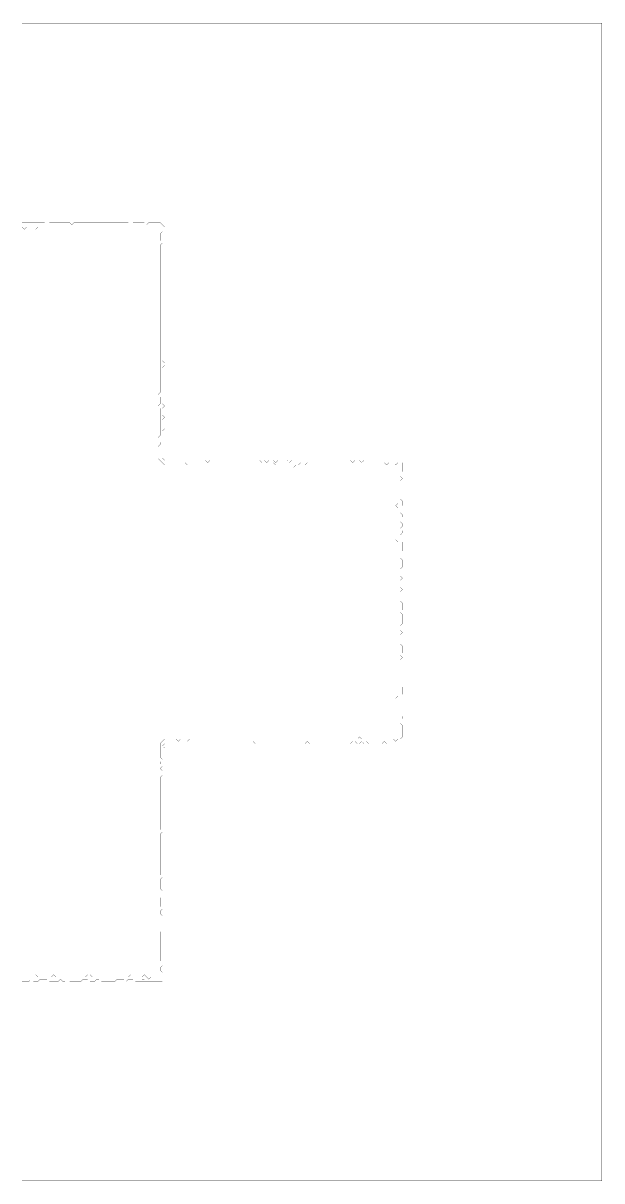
# Model space of a CAD drawing. Header units: metres. Extents: x 0 to 5048, y -5048 to 0.
# Drawn here: x 2524 to 5048, y -5048 to 0 of the extents above; entities that cross this region are included whole.
import ezdxf

# ---------------------------------------------------------------- set-up
doc = ezdxf.new("R2010")
doc.units = ezdxf.units.M
doc.layers.add('conductor', color=1, linetype='Continuous')
doc.layers.add('substrate', color=5, linetype='Continuous')

msp = doc.modelspace()

# ---------------------------------------------------------------- linework, layer by layer
at = {"layer": 'conductor', "const_width": 0.5}
msp.add_lwpolyline([(2519.1, -4159), (2529, -4159), (2538.9, -4159), (2548.8, -4159), (2558.6, -4159), (2568.5, -4159), (2578.4, -4149.1), (2588.3, -4159), (2598.2, -4159), (2608, -4159), (2617.9, -4159), (2627.8, -4159), (2637.7, -4159), (2647.5, -4159), (2657.4, -4149.1), (2667.3, -4159), (2677.2, -4159), (2687.1, -4159), (2696.9, -4159), (2706.8, -4159), (2716.7, -4159), (2726.6, -4159), (2736.5, -4149.1), (2746.3, -4159), (2756.2, -4159), (2766.1, -4159), (2776, -4159), (2785.9, -4159), (2795.7, -4159), (2805.6, -4149.1), (2815.5, -4149.1), (2825.4, -4159), (2835.2, -4159), (2845.1, -4159), (2855, -4159), (2864.9, -4159), (2874.8, -4149.1), (2884.6, -4159), (2894.5, -4159), (2904.4, -4159), (2914.3, -4159), (2924.2, -4159), (2934, -4159), (2943.9, -4159), (2953.8, -4159), (2963.7, -4159), (2973.6, -4149.1), (2983.4, -4159), (2993.3, -4149.1), (3003.2, -4159), (3013.1, -4159), (3022.9, -4159), (3032.8, -4159), (3042.7, -4168.9), (3052.6, -4168.9), (3062.5, -4159), (3072.3, -4168.9), (3082.2, -4159), (3092.1, -4159), (3102, -4159), (3111.9, -4159), (3121.7, -4149.1), (3131.6, -4139.3), (3121.7, -4129.4), (3121.7, -4119.5), (3131.6, -4109.6), (3131.6, -4099.7), (3121.7, -4089.9), (3121.7, -4080), (3121.7, -4070.1), (3121.7, -4060.2), (3121.7, -4050.4), (3121.7, -4040.5), (3121.7, -4030.6), (3121.7, -4020.7), (3121.7, -4010.8), (3121.7, -4001), (3121.7, -3991.1), (3121.7, -3981.2), (3121.7, -3971.3), (3121.7, -3961.4), (3131.6, -3951.6), (3131.6, -3941.7), (3131.6, -3931.8), (3131.6, -3921.9), (3131.6, -3912), (3121.7, -3902.2), (3131.6, -3892.3), (3121.7, -3882.4), (3121.7, -3872.5), (3131.6, -3862.7), (3121.7, -3852.8), (3121.7, -3842.9), (3121.7, -3833), (3121.7, -3823.1), (3121.7, -3813.3), (3131.6, -3803.4), (3131.6, -3793.5), (3131.6, -3783.6), (3121.7, -3773.7), (3121.7, -3763.9), (3121.7, -3754), (3121.7, -3744.1), (3121.7, -3734.2), (3131.6, -3724.3), (3121.7, -3714.5), (3121.7, -3704.6), (3121.7, -3694.7), (3121.7, -3684.8), (3121.7, -3675), (3121.7, -3665.1), (3121.7, -3655.2), (3121.7, -3645.3), (3121.7, -3635.4), (3121.7, -3625.6), (3121.7, -3615.7), (3121.7, -3605.8), (3121.7, -3595.9), (3121.7, -3586), (3121.7, -3576.2), (3121.7, -3566.3), (3121.7, -3556.4), (3121.7, -3546.5), (3121.7, -3536.6), (3131.6, -3526.8), (3121.7, -3516.9), (3121.7, -3507), (3121.7, -3497.1), (3121.7, -3487.3), (3121.7, -3477.4), (3121.7, -3467.5), (3121.7, -3457.6), (3121.7, -3447.7), (3121.7, -3437.9), (3121.7, -3428), (3121.7, -3418.1), (3121.7, -3408.2), (3121.7, -3398.3), (3121.7, -3388.5), (3121.7, -3378.6), (3121.7, -3368.7), (3121.7, -3358.8), (3121.7, -3348.9), (3121.7, -3339.1), (3121.7, -3329.2), (3121.7, -3319.3), (3121.7, -3309.4), (3121.7, -3299.6), (3121.7, -3289.7), (3131.6, -3279.8), (3131.6, -3269.9), (3131.6, -3260), (3121.7, -3250.2), (3131.6, -3240.3), (3121.7, -3230.4), (3121.7, -3220.5), (3131.6, -3210.6), (3121.7, -3200.8), (3121.7, -3190.9), (3121.7, -3181), (3121.7, -3171.1), (3121.7, -3161.2), (3121.7, -3151.4), (3121.7, -3141.5), (3131.6, -3131.6), (3141.5, -3121.7), (3151.4, -3121.7), (3161.2, -3121.7), (3171.1, -3121.7), (3181, -3121.7), (3190.9, -3121.7), (3200.8, -3131.6), (3210.6, -3121.7), (3220.5, -3131.6), (3230.4, -3131.6), (3240.3, -3131.6), (3250.2, -3121.7), (3260, -3121.7), (3269.9, -3131.6), (3279.8, -3121.7), (3289.7, -3121.7), (3299.6, -3121.7), (3309.4, -3121.7), (3319.3, -3121.7), (3329.2, -3121.7), (3339.1, -3121.7), (3348.9, -3121.7), (3358.8, -3121.7), (3368.7, -3121.7), (3378.6, -3121.7), (3388.5, -3121.7), (3398.3, -3121.7), (3408.2, -3121.7), (3418.1, -3121.7), (3428, -3121.7), (3437.9, -3121.7), (3447.7, -3121.7), (3457.6, -3121.7), (3467.5, -3121.7), (3477.4, -3121.7), (3487.3, -3121.7), (3497.1, -3121.7), (3507, -3121.7), (3516.9, -3121.7), (3526.8, -3121.7), (3536.6, -3121.7), (3546.5, -3121.7), (3556.4, -3121.7), (3566.3, -3121.7), (3576.2, -3121.7), (3586, -3121.7), (3595.9, -3121.7), (3605.8, -3121.7), (3615.7, -3121.7), (3625.6, -3121.7), (3635.4, -3121.7), (3645.3, -3121.7), (3655.2, -3121.7), (3665.1, -3121.7), (3675, -3121.7), (3684.8, -3121.7), (3694.7, -3121.7), (3704.6, -3121.7), (3714.5, -3121.7), (3724.3, -3121.7), (3734.2, -3121.7), (3744.1, -3121.7), (3754, -3121.7), (3763.9, -3121.7), (3773.7, -3121.7), (3783.6, -3121.7), (3793.5, -3121.7), (3803.4, -3121.7), (3813.3, -3121.7), (3823.1, -3121.7), (3833, -3121.7), (3842.9, -3121.7), (3852.8, -3121.7), (3862.7, -3121.7), (3872.5, -3121.7), (3882.4, -3121.7), (3892.3, -3121.7), (3902.2, -3121.7), (3912, -3121.7), (3921.9, -3121.7), (3931.8, -3121.7), (3941.7, -3121.7), (3951.6, -3121.7), (3961.4, -3121.7), (3971.3, -3121.7), (3981.2, -3121.7), (3991.1, -3111.9), (4001, -3121.7), (4010.8, -3121.7), (4020.7, -3121.7), (4030.6, -3121.7), (4040.5, -3121.7), (4050.4, -3121.7), (4060.2, -3121.7), (4070.1, -3121.7), (4080, -3121.7), (4089.9, -3121.7), (4099.7, -3121.7), (4109.6, -3121.7), (4119.5, -3121.7), (4129.4, -3121.7), (4139.3, -3121.7), (4149.1, -3131.6), (4159, -3121.7), (4159, -3111.9), (4159, -3102), (4159, -3092.1), (4159, -3082.2), (4159, -3072.3), (4159, -3062.5), (4159, -3052.6), (4159, -3042.7), (4159, -3032.8), (4159, -3022.9), (4159, -3013.1), (4159, -3003.2), (4159, -2993.3), (4159, -2983.4), (4159, -2973.6), (4159, -2963.7), (4159, -2953.8), (4149.1, -2943.9), (4159, -2934), (4159, -2924.2), (4159, -2914.3), (4159, -2904.4), (4159, -2894.5), (4159, -2884.6), (4159, -2874.8), (4159, -2864.9), (4159, -2855), (4159, -2845.1), (4159, -2835.2), (4159, -2825.4), (4159, -2815.5), (4159, -2805.6), (4159, -2795.7), (4159, -2785.9), (4159, -2776), (4159, -2766.1), (4159, -2756.2), (4159, -2746.3), (4159, -2736.5), (4159, -2726.6), (4159, -2716.7), (4159, -2706.8), (4159, -2696.9), (4159, -2687.1), (4159, -2677.2), (4159, -2667.3), (4159, -2657.4), (4159, -2647.5), (4159, -2637.7), (4159, -2627.8), (4159, -2617.9), (4159, -2608), (4159, -2598.2), (4159, -2588.3), (4159, -2578.4), (4159, -2568.5), (4159, -2558.6), (4159, -2548.8), (4159, -2538.9), (4159, -2529), (4159, -2519.1), (4159, -2509.2), (4159, -2499.4), (4159, -2489.5), (4159, -2479.6), (4159, -2469.7), (4159, -2459.8), (4159, -2450), (4159, -2440.1), (4159, -2430.2), (4159, -2420.3), (4159, -2410.5), (4159, -2400.6), (4159, -2390.7), (4159, -2380.8), (4159, -2370.9), (4159, -2361.1), (4159, -2351.2), (4159, -2341.3), (4149.1, -2331.4), (4159, -2321.5), (4159, -2311.7), (4159, -2301.8), (4159, -2291.9), (4159, -2282), (4159, -2272.1), (4159, -2262.3), (4149.1, -2252.4), (4149.1, -2242.5), (4149.1, -2232.6), (4159, -2222.8), (4159, -2212.9), (4159, -2203), (4159, -2193.1), (4159, -2183.2), (4159, -2173.4), (4159, -2163.5), (4159, -2153.6), (4159, -2143.7), (4159, -2133.8), (4159, -2124), (4159, -2114.1), (4149.1, -2104.2), (4159, -2094.3), (4159, -2084.4), (4159, -2074.6), (4159, -2064.7), (4159, -2054.8), (4159, -2044.9), (4159, -2035.1), (4159, -2025.2), (4159, -2015.3), (4159, -2005.4), (4159, -1995.5), (4159, -1985.7), (4159, -1975.8), (4159, -1965.9), (4159, -1956), (4159, -1946.1), (4159, -1936.3), (4159, -1926.4), (4159, -1916.5), (4149.1, -1926.4), (4139.3, -1916.5), (4129.4, -1916.5), (4119.5, -1916.5), (4109.6, -1926.4), (4099.7, -1916.5), (4089.9, -1916.5), (4080, -1926.4), (4070.1, -1926.4), (4060.2, -1926.4), (4050.4, -1926.4), (4040.5, -1926.4), (4030.6, -1926.4), (4020.7, -1926.4), (4010.8, -1926.4), (4001, -1926.4), (3991.1, -1926.4), (3981.2, -1926.4), (3971.3, -1926.4), (3961.4, -1926.4), (3951.6, -1926.4), (3941.7, -1926.4), (3931.8, -1926.4), (3921.9, -1926.4), (3912, -1926.4), (3902.2, -1926.4), (3892.3, -1926.4), (3882.4, -1926.4), (3872.5, -1926.4), (3862.7, -1926.4), (3852.8, -1926.4), (3842.9, -1926.4), (3833, -1926.4), (3823.1, -1926.4), (3813.3, -1926.4), (3803.4, -1926.4), (3793.5, -1926.4), (3783.6, -1916.5), (3773.7, -1916.5), (3763.9, -1916.5), (3754, -1926.4), (3744.1, -1926.4), (3734.2, -1916.5), (3724.3, -1926.4), (3714.5, -1926.4), (3704.6, -1936.3), (3694.7, -1926.4), (3684.8, -1926.4), (3675, -1926.4), (3665.1, -1926.4), (3655.2, -1926.4), (3645.3, -1926.4), (3635.4, -1926.4), (3625.6, -1926.4), (3615.7, -1916.5), (3605.8, -1926.4), (3595.9, -1926.4), (3586, -1926.4), (3576.2, -1926.4), (3566.3, -1926.4), (3556.4, -1926.4), (3546.5, -1916.5), (3536.6, -1926.4), (3526.8, -1926.4), (3516.9, -1926.4), (3507, -1926.4), (3497.1, -1926.4), (3487.3, -1926.4), (3477.4, -1926.4), (3467.5, -1916.5), (3457.6, -1916.5), (3447.7, -1926.4), (3437.9, -1926.4), (3428, -1926.4), (3418.1, -1926.4), (3408.2, -1926.4), (3398.3, -1926.4), (3388.5, -1936.3), (3378.6, -1926.4), (3368.7, -1926.4), (3358.8, -1926.4), (3348.9, -1926.4), (3339.1, -1926.4), (3329.2, -1926.4), (3319.3, -1926.4), (3309.4, -1926.4), (3299.6, -1926.4), (3289.7, -1926.4), (3279.8, -1926.4), (3269.9, -1926.4), (3260, -1926.4), (3250.2, -1926.4), (3240.3, -1926.4), (3230.4, -1916.5), (3220.5, -1926.4), (3210.6, -1926.4), (3200.8, -1926.4), (3190.9, -1926.4), (3181, -1926.4), (3171.1, -1926.4), (3161.2, -1926.4), (3151.4, -1926.4), (3141.5, -1926.4), (3131.6, -1916.5), (3121.7, -1906.6), (3111.9, -1896.8), (3111.9, -1886.9), (3111.9, -1877), (3111.9, -1867.1), (3111.9, -1857.2), (3111.9, -1847.4), (3121.7, -1837.5), (3121.7, -1827.6), (3111.9, -1817.7), (3111.9, -1807.8), (3121.7, -1798), (3121.7, -1788.1), (3121.7, -1778.2), (3121.7, -1768.3), (3121.7, -1758.4), (3121.7, -1748.6), (3121.7, -1738.7), (3121.7, -1728.8), (3121.7, -1718.9), (3121.7, -1709.1), (3121.7, -1699.2), (3121.7, -1689.3), (3121.7, -1679.4), (3111.9, -1669.5), (3121.7, -1659.7), (3121.7, -1649.8), (3121.7, -1639.9), (3121.7, -1630), (3111.9, -1620.1), (3121.7, -1610.3), (3121.7, -1600.4), (3121.7, -1590.5), (3121.7, -1580.6), (3121.7, -1570.7), (3121.7, -1560.9), (3121.7, -1551), (3121.7, -1541.1), (3121.7, -1531.2), (3121.7, -1521.4), (3121.7, -1511.5), (3121.7, -1501.6), (3121.7, -1491.7), (3121.7, -1481.8), (3121.7, -1472), (3121.7, -1462.1), (3121.7, -1452.2), (3121.7, -1442.3), (3121.7, -1432.4), (3121.7, -1422.6), (3121.7, -1412.7), (3121.7, -1402.8), (3121.7, -1392.9), (3121.7, -1383), (3121.7, -1373.2), (3121.7, -1363.3), (3121.7, -1353.4), (3121.7, -1343.5), (3121.7, -1333.7), (3121.7, -1323.8), (3121.7, -1313.9), (3121.7, -1304), (3121.7, -1294.1), (3121.7, -1284.3), (3121.7, -1274.4), (3121.7, -1264.5), (3121.7, -1254.6), (3121.7, -1244.7), (3121.7, -1234.9), (3121.7, -1225), (3121.7, -1215.1), (3121.7, -1205.2), (3121.7, -1195.3), (3121.7, -1185.5), (3121.7, -1175.6), (3121.7, -1165.7), (3121.7, -1155.8), (3121.7, -1146), (3121.7, -1136.1), (3121.7, -1126.2), (3121.7, -1116.3), (3121.7, -1106.4), (3121.7, -1096.6), (3121.7, -1086.7), (3121.7, -1076.8), (3121.7, -1066.9), (3121.7, -1057), (3121.7, -1047.2), (3121.7, -1037.3), (3121.7, -1027.4), (3121.7, -1017.5), (3121.7, -1007.6), (3121.7, -997.8), (3121.7, -987.9), (3121.7, -978), (3121.7, -968.1), (3131.6, -958.3), (3121.7, -948.4), (3121.7, -938.5), (3121.7, -928.6), (3121.7, -918.7), (3131.6, -908.9), (3131.6, -899), (3131.6, -889.1), (3121.7, -889.1), (3111.9, -889.1), (3102, -879.2), (3092.1, -889.1), (3082.2, -889.1), (3072.3, -889.1), (3062.5, -889.1), (3052.6, -889.1), (3042.7, -889.1), (3032.8, -889.1), (3022.9, -889.1), (3013.1, -889.1), (3003.2, -889.1), (2993.3, -889.1), (2983.4, -889.1), (2973.6, -889.1), (2963.7, -889.1), (2953.8, -889.1), (2943.9, -889.1), (2934, -889.1), (2924.2, -889.1), (2914.3, -889.1), (2904.4, -889.1), (2894.5, -889.1), (2884.6, -889.1), (2874.8, -889.1), (2864.9, -889.1), (2855, -889.1), (2845.1, -889.1), (2835.2, -889.1), (2825.4, -889.1), (2815.5, -889.1), (2805.6, -889.1), (2795.7, -889.1), (2785.9, -889.1), (2776, -889.1), (2766.1, -889.1), (2756.2, -889.1), (2746.3, -889.1), (2736.5, -889.1), (2726.6, -889.1), (2716.7, -889.1), (2706.8, -889.1), (2696.9, -889.1), (2687.1, -889.1), (2677.2, -889.1), (2667.3, -889.1), (2657.4, -889.1), (2647.5, -889.1), (2637.7, -889.1), (2627.8, -889.1), (2617.9, -889.1), (2608, -889.1), (2598.2, -889.1), (2588.3, -889.1), (2578.4, -899), (2568.5, -889.1), (2558.6, -889.1), (2548.8, -889.1), (2538.9, -889.1), (2529, -899), (2519.1, -889.1)], dxfattribs=at)
msp.add_lwpolyline([(3042.7, -4159), (3052.6, -4149.1), (3062.5, -4159), (3052.6, -4168.9)], close=True, dxfattribs=at)
at = {"layer": 'substrate', "const_width": 0.5}
for points in [[(2519.1, -5048.1), (2529, -5048.1), (2538.9, -5048.1), (2548.8, -5048.1), (2558.6, -5048.1), (2568.5, -5048.1), (2578.4, -5048.1), (2588.3, -5048.1), (2598.2, -5048.1), (2608, -5048.1), (2617.9, -5048.1), (2627.8, -5048.1), (2637.7, -5048.1), (2647.5, -5048.1), (2657.4, -5048.1), (2667.3, -5048.1), (2677.2, -5048.1), (2687.1, -5048.1), (2696.9, -5048.1), (2706.8, -5048.1), (2716.7, -5048.1), (2726.6, -5048.1), (2736.5, -5048.1), (2746.3, -5048.1), (2756.2, -5048.1), (2766.1, -5048.1), (2776, -5048.1), (2785.9, -5048.1), (2795.7, -5048.1), (2805.6, -5048.1), (2815.5, -5048.1), (2825.4, -5048.1), (2835.2, -5048.1), (2845.1, -5048.1), (2855, -5048.1), (2864.9, -5048.1), (2874.8, -5048.1), (2884.6, -5048.1), (2894.5, -5048.1), (2904.4, -5048.1), (2914.3, -5048.1), (2924.2, -5048.1), (2934, -5048.1), (2943.9, -5048.1), (2953.8, -5048.1), (2963.7, -5048.1), (2973.6, -5048.1), (2983.4, -5048.1), (2993.3, -5048.1), (3003.2, -5048.1), (3013.1, -5048.1), (3022.9, -5048.1), (3032.8, -5048.1), (3042.7, -5048.1), (3052.6, -5048.1), (3062.5, -5048.1), (3072.3, -5048.1), (3082.2, -5048.1), (3092.1, -5048.1), (3102, -5048.1), (3111.9, -5048.1), (3121.7, -5048.1), (3131.6, -5048.1), (3141.5, -5048.1), (3151.4, -5048.1), (3161.2, -5048.1), (3171.1, -5048.1), (3181, -5048.1), (3190.9, -5048.1), (3200.8, -5048.1), (3210.6, -5048.1), (3220.5, -5048.1), (3230.4, -5048.1), (3240.3, -5048.1), (3250.2, -5048.1), (3260, -5048.1), (3269.9, -5048.1), (3279.8, -5048.1), (3289.7, -5048.1), (3299.6, -5048.1), (3309.4, -5048.1), (3319.3, -5048.1), (3329.2, -5048.1), (3339.1, -5048.1), (3348.9, -5048.1), (3358.8, -5048.1), (3368.7, -5048.1), (3378.6, -5048.1), (3388.5, -5048.1), (3398.3, -5048.1), (3408.2, -5048.1), (3418.1, -5048.1), (3428, -5048.1), (3437.9, -5048.1), (3447.7, -5048.1), (3457.6, -5048.1), (3467.5, -5048.1), (3477.4, -5048.1), (3487.3, -5048.1), (3497.1, -5048.1), (3507, -5048.1), (3516.9, -5048.1), (3526.8, -5048.1), (3536.6, -5048.1), (3546.5, -5048.1), (3556.4, -5048.1), (3566.3, -5048.1), (3576.2, -5048.1), (3586, -5048.1), (3595.9, -5048.1), (3605.8, -5048.1), (3615.7, -5048.1), (3625.6, -5048.1), (3635.4, -5048.1), (3645.3, -5048.1), (3655.2, -5048.1), (3665.1, -5048.1), (3675, -5048.1), (3684.8, -5048.1), (3694.7, -5048.1), (3704.6, -5048.1), (3714.5, -5048.1), (3724.3, -5048.1), (3734.2, -5048.1), (3744.1, -5048.1), (3754, -5048.1), (3763.9, -5048.1), (3773.7, -5048.1), (3783.6, -5048.1), (3793.5, -5048.1), (3803.4, -5048.1), (3813.3, -5048.1), (3823.1, -5048.1), (3833, -5048.1), (3842.9, -5048.1), (3852.8, -5048.1), (3862.7, -5048.1), (3872.5, -5048.1), (3882.4, -5048.1), (3892.3, -5048.1), (3902.2, -5048.1), (3912, -5048.1), (3921.9, -5048.1), (3931.8, -5048.1), (3941.7, -5048.1), (3951.6, -5048.1), (3961.4, -5048.1), (3971.3, -5048.1), (3981.2, -5048.1), (3991.1, -5048.1), (4001, -5048.1), (4010.8, -5048.1), (4020.7, -5048.1), (4030.6, -5048.1), (4040.5, -5048.1), (4050.4, -5048.1), (4060.2, -5048.1), (4070.1, -5048.1), (4080, -5048.1), (4089.9, -5048.1), (4099.7, -5048.1), (4109.6, -5048.1), (4119.5, -5048.1), (4129.4, -5048.1), (4139.3, -5048.1), (4149.1, -5048.1), (4159, -5048.1), (4168.9, -5048.1), (4178.8, -5048.1), (4188.7, -5048.1), (4198.5, -5048.1), (4208.4, -5048.1), (4218.3, -5048.1), (4228.2, -5048.1), (4238.1, -5048.1), (4247.9, -5048.1), (4257.8, -5048.1), (4267.7, -5048.1), (4277.6, -5048.1), (4287.4, -5048.1), (4297.3, -5048.1), (4307.2, -5048.1), (4317.1, -5048.1), (4327, -5048.1), (4336.8, -5048.1), (4346.7, -5048.1), (4356.6, -5048.1), (4366.5, -5048.1), (4376.4, -5048.1), (4386.2, -5048.1), (4396.1, -5048.1), (4406, -5048.1), (4415.9, -5048.1), (4425.8, -5048.1), (4435.6, -5048.1), (4445.5, -5048.1), (4455.4, -5048.1), (4465.3, -5048.1), (4475.1, -5048.1), (4485, -5048.1), (4494.9, -5048.1), (4504.8, -5048.1), (4514.7, -5048.1), (4524.5, -5048.1), (4534.4, -5048.1), (4544.3, -5048.1), (4554.2, -5048.1), (4564.1, -5048.1), (4573.9, -5048.1), (4583.8, -5048.1), (4593.7, -5048.1), (4603.6, -5048.1), (4613.4, -5048.1), (4623.3, -5048.1), (4633.2, -5048.1), (4643.1, -5048.1), (4653, -5048.1), (4662.8, -5048.1), (4672.7, -5048.1), (4682.6, -5048.1), (4692.5, -5048.1), (4702.4, -5048.1), (4712.2, -5048.1), (4722.1, -5048.1), (4732, -5048.1), (4741.9, -5048.1), (4751.8, -5048.1), (4761.6, -5048.1), (4771.5, -5048.1), (4781.4, -5048.1), (4791.3, -5048.1), (4801.1, -5048.1), (4811, -5048.1), (4820.9, -5048.1), (4830.8, -5048.1), (4840.7, -5048.1), (4850.5, -5048.1), (4860.4, -5048.1), (4870.3, -5048.1), (4880.2, -5048.1), (4890.1, -5048.1), (4899.9, -5048.1), (4909.8, -5048.1), (4919.7, -5048.1), (4929.6, -5048.1), (4939.5, -5048.1), (4949.3, -5048.1), (4959.2, -5048.1), (4969.1, -5048.1), (4979, -5048.1), (4988.8, -5048.1), (4998.7, -5048.1), (5008.6, -5048.1), (5018.5, -5048.1), (5028.4, -5048.1), (5038.2, -5048.1), (5048.1, -5048.1), (5048.1, -5038.2), (5048.1, -5028.4), (5048.1, -5018.5), (5048.1, -5008.6), (5048.1, -4998.7), (5048.1, -4988.8), (5048.1, -4979), (5048.1, -4969.1), (5048.1, -4959.2), (5048.1, -4949.3), (5048.1, -4939.5), (5048.1, -4929.6), (5048.1, -4919.7), (5048.1, -4909.8), (5048.1, -4899.9), (5048.1, -4890.1), (5048.1, -4880.2), (5048.1, -4870.3), (5048.1, -4860.4), (5048.1, -4850.5), (5048.1, -4840.7), (5048.1, -4830.8), (5048.1, -4820.9), (5048.1, -4811), (5048.1, -4801.1), (5048.1, -4791.3), (5048.1, -4781.4), (5048.1, -4771.5), (5048.1, -4761.6), (5048.1, -4751.8), (5048.1, -4741.9), (5048.1, -4732), (5048.1, -4722.1), (5048.1, -4712.2), (5048.1, -4702.4), (5048.1, -4692.5), (5048.1, -4682.6), (5048.1, -4672.7), (5048.1, -4662.8), (5048.1, -4653), (5048.1, -4643.1), (5048.1, -4633.2), (5048.1, -4623.3), (5048.1, -4613.4), (5048.1, -4603.6), (5048.1, -4593.7), (5048.1, -4583.8), (5048.1, -4573.9), (5048.1, -4564.1), (5048.1, -4554.2), (5048.1, -4544.3), (5048.1, -4534.4), (5048.1, -4524.5), (5048.1, -4514.7), (5048.1, -4504.8), (5048.1, -4494.9), (5048.1, -4485), (5048.1, -4475.1), (5048.1, -4465.3), (5048.1, -4455.4), (5048.1, -4445.5), (5048.1, -4435.6), (5048.1, -4425.8), (5048.1, -4415.9), (5048.1, -4406), (5048.1, -4396.1), (5048.1, -4386.2), (5048.1, -4376.4), (5048.1, -4366.5), (5048.1, -4356.6), (5048.1, -4346.7), (5048.1, -4336.8), (5048.1, -4327), (5048.1, -4317.1), (5048.1, -4307.2), (5048.1, -4297.3), (5048.1, -4287.4), (5048.1, -4277.6), (5048.1, -4267.7), (5048.1, -4257.8), (5048.1, -4247.9), (5048.1, -4238.1), (5048.1, -4228.2), (5048.1, -4218.3), (5048.1, -4208.4), (5048.1, -4198.5), (5048.1, -4188.7), (5048.1, -4178.8), (5048.1, -4168.9), (5048.1, -4159), (5048.1, -4149.1), (5048.1, -4139.3), (5048.1, -4129.4), (5048.1, -4119.5), (5048.1, -4109.6), (5048.1, -4099.7), (5048.1, -4089.9), (5048.1, -4080), (5048.1, -4070.1), (5048.1, -4060.2), (5048.1, -4050.4), (5048.1, -4040.5), (5048.1, -4030.6), (5048.1, -4020.7), (5048.1, -4010.8), (5048.1, -4001), (5048.1, -3991.1), (5048.1, -3981.2), (5048.1, -3971.3), (5048.1, -3961.4), (5048.1, -3951.6), (5048.1, -3941.7), (5048.1, -3931.8), (5048.1, -3921.9), (5048.1, -3912), (5048.1, -3902.2), (5048.1, -3892.3), (5048.1, -3882.4), (5048.1, -3872.5), (5048.1, -3862.7), (5048.1, -3852.8), (5048.1, -3842.9), (5048.1, -3833), (5048.1, -3823.1), (5048.1, -3813.3), (5048.1, -3803.4), (5048.1, -3793.5), (5048.1, -3783.6), (5048.1, -3773.7), (5048.1, -3763.9), (5048.1, -3754), (5048.1, -3744.1), (5048.1, -3734.2), (5048.1, -3724.3), (5048.1, -3714.5), (5048.1, -3704.6), (5048.1, -3694.7), (5048.1, -3684.8), (5048.1, -3675), (5048.1, -3665.1), (5048.1, -3655.2), (5048.1, -3645.3), (5048.1, -3635.4), (5048.1, -3625.6), (5048.1, -3615.7), (5048.1, -3605.8), (5048.1, -3595.9), (5048.1, -3586), (5048.1, -3576.2), (5048.1, -3566.3), (5048.1, -3556.4), (5048.1, -3546.5), (5048.1, -3536.6), (5048.1, -3526.8), (5048.1, -3516.9), (5048.1, -3507), (5048.1, -3497.1), (5048.1, -3487.3), (5048.1, -3477.4), (5048.1, -3467.5), (5048.1, -3457.6), (5048.1, -3447.7), (5048.1, -3437.9), (5048.1, -3428), (5048.1, -3418.1), (5048.1, -3408.2), (5048.1, -3398.3), (5048.1, -3388.5), (5048.1, -3378.6), (5048.1, -3368.7), (5048.1, -3358.8), (5048.1, -3348.9), (5048.1, -3339.1), (5048.1, -3329.2), (5048.1, -3319.3), (5048.1, -3309.4), (5048.1, -3299.6), (5048.1, -3289.7), (5048.1, -3279.8), (5048.1, -3269.9), (5048.1, -3260), (5048.1, -3250.2), (5048.1, -3240.3), (5048.1, -3230.4), (5048.1, -3220.5), (5048.1, -3210.6), (5048.1, -3200.8), (5048.1, -3190.9), (5048.1, -3181), (5048.1, -3171.1), (5048.1, -3161.2), (5048.1, -3151.4), (5048.1, -3141.5), (5048.1, -3131.6), (5048.1, -3121.7), (5048.1, -3111.9), (5048.1, -3102), (5048.1, -3092.1), (5048.1, -3082.2), (5048.1, -3072.3), (5048.1, -3062.5), (5048.1, -3052.6), (5048.1, -3042.7), (5048.1, -3032.8), (5048.1, -3022.9), (5048.1, -3013.1), (5048.1, -3003.2), (5048.1, -2993.3), (5048.1, -2983.4), (5048.1, -2973.6), (5048.1, -2963.7), (5048.1, -2953.8), (5048.1, -2943.9), (5048.1, -2934), (5048.1, -2924.2), (5048.1, -2914.3), (5048.1, -2904.4), (5048.1, -2894.5), (5048.1, -2884.6), (5048.1, -2874.8), (5048.1, -2864.9), (5048.1, -2855), (5048.1, -2845.1), (5048.1, -2835.2), (5048.1, -2825.4), (5048.1, -2815.5), (5048.1, -2805.6), (5048.1, -2795.7), (5048.1, -2785.9), (5048.1, -2776), (5048.1, -2766.1), (5048.1, -2756.2), (5048.1, -2746.3), (5048.1, -2736.5), (5048.1, -2726.6), (5048.1, -2716.7), (5048.1, -2706.8), (5048.1, -2696.9), (5048.1, -2687.1), (5048.1, -2677.2), (5048.1, -2667.3), (5048.1, -2657.4), (5048.1, -2647.5), (5048.1, -2637.7), (5048.1, -2627.8), (5048.1, -2617.9), (5048.1, -2608), (5048.1, -2598.2), (5048.1, -2588.3), (5048.1, -2578.4), (5048.1, -2568.5), (5048.1, -2558.6), (5048.1, -2548.8), (5048.1, -2538.9), (5048.1, -2529), (5048.1, -2519.1), (5048.1, -2509.2), (5048.1, -2499.4), (5048.1, -2489.5), (5048.1, -2479.6), (5048.1, -2469.7), (5048.1, -2459.8), (5048.1, -2450), (5048.1, -2440.1), (5048.1, -2430.2), (5048.1, -2420.3), (5048.1, -2410.5), (5048.1, -2400.6), (5048.1, -2390.7), (5048.1, -2380.8), (5048.1, -2370.9), (5048.1, -2361.1), (5048.1, -2351.2), (5048.1, -2341.3), (5048.1, -2331.4), (5048.1, -2321.5), (5048.1, -2311.7), (5048.1, -2301.8), (5048.1, -2291.9), (5048.1, -2282), (5048.1, -2272.1), (5048.1, -2262.3), (5048.1, -2252.4), (5048.1, -2242.5), (5048.1, -2232.6), (5048.1, -2222.8), (5048.1, -2212.9), (5048.1, -2203), (5048.1, -2193.1), (5048.1, -2183.2), (5048.1, -2173.4), (5048.1, -2163.5), (5048.1, -2153.6), (5048.1, -2143.7), (5048.1, -2133.8), (5048.1, -2124), (5048.1, -2114.1), (5048.1, -2104.2), (5048.1, -2094.3), (5048.1, -2084.4), (5048.1, -2074.6), (5048.1, -2064.7), (5048.1, -2054.8), (5048.1, -2044.9), (5048.1, -2035.1), (5048.1, -2025.2), (5048.1, -2015.3), (5048.1, -2005.4), (5048.1, -1995.5), (5048.1, -1985.7), (5048.1, -1975.8), (5048.1, -1965.9), (5048.1, -1956), (5048.1, -1946.1), (5048.1, -1936.3), (5048.1, -1926.4), (5048.1, -1916.5), (5048.1, -1906.6), (5048.1, -1896.8), (5048.1, -1886.9), (5048.1, -1877), (5048.1, -1867.1), (5048.1, -1857.2), (5048.1, -1847.4), (5048.1, -1837.5), (5048.1, -1827.6), (5048.1, -1817.7), (5048.1, -1807.8), (5048.1, -1798), (5048.1, -1788.1), (5048.1, -1778.2), (5048.1, -1768.3), (5048.1, -1758.4), (5048.1, -1748.6), (5048.1, -1738.7), (5048.1, -1728.8), (5048.1, -1718.9), (5048.1, -1709.1), (5048.1, -1699.2), (5048.1, -1689.3), (5048.1, -1679.4), (5048.1, -1669.5), (5048.1, -1659.7), (5048.1, -1649.8), (5048.1, -1639.9), (5048.1, -1630), (5048.1, -1620.1), (5048.1, -1610.3), (5048.1, -1600.4), (5048.1, -1590.5), (5048.1, -1580.6), (5048.1, -1570.7), (5048.1, -1560.9), (5048.1, -1551), (5048.1, -1541.1), (5048.1, -1531.2), (5048.1, -1521.4), (5048.1, -1511.5), (5048.1, -1501.6), (5048.1, -1491.7), (5048.1, -1481.8), (5048.1, -1472), (5048.1, -1462.1), (5048.1, -1452.2), (5048.1, -1442.3), (5048.1, -1432.4), (5048.1, -1422.6), (5048.1, -1412.7), (5048.1, -1402.8), (5048.1, -1392.9), (5048.1, -1383), (5048.1, -1373.2), (5048.1, -1363.3), (5048.1, -1353.4), (5048.1, -1343.5), (5048.1, -1333.7), (5048.1, -1323.8), (5048.1, -1313.9), (5048.1, -1304), (5048.1, -1294.1), (5048.1, -1284.3), (5048.1, -1274.4), (5048.1, -1264.5), (5048.1, -1254.6), (5048.1, -1244.7), (5048.1, -1234.9), (5048.1, -1225), (5048.1, -1215.1), (5048.1, -1205.2), (5048.1, -1195.3), (5048.1, -1185.5), (5048.1, -1175.6), (5048.1, -1165.7), (5048.1, -1155.8), (5048.1, -1146), (5048.1, -1136.1), (5048.1, -1126.2), (5048.1, -1116.3), (5048.1, -1106.4), (5048.1, -1096.6), (5048.1, -1086.7), (5048.1, -1076.8), (5048.1, -1066.9), (5048.1, -1057), (5048.1, -1047.2), (5048.1, -1037.3), (5048.1, -1027.4), (5048.1, -1017.5), (5048.1, -1007.6), (5048.1, -997.8), (5048.1, -987.9), (5048.1, -978), (5048.1, -968.1), (5048.1, -958.3), (5048.1, -948.4), (5048.1, -938.5), (5048.1, -928.6), (5048.1, -918.7), (5048.1, -908.9), (5048.1, -899), (5048.1, -889.1), (5048.1, -879.2), (5048.1, -869.3), (5048.1, -859.5), (5048.1, -849.6), (5048.1, -839.7), (5048.1, -829.8), (5048.1, -819.9), (5048.1, -810.1), (5048.1, -800.2), (5048.1, -790.3), (5048.1, -780.4), (5048.1, -770.6), (5048.1, -760.7), (5048.1, -750.8), (5048.1, -740.9), (5048.1, -731), (5048.1, -721.2), (5048.1, -711.3), (5048.1, -701.4), (5048.1, -691.5), (5048.1, -681.6), (5048.1, -671.8), (5048.1, -661.9), (5048.1, -652), (5048.1, -642.1), (5048.1, -632.2), (5048.1, -622.4), (5048.1, -612.5), (5048.1, -602.6), (5048.1, -592.7), (5048.1, -582.9), (5048.1, -573), (5048.1, -563.1), (5048.1, -553.2), (5048.1, -543.3), (5048.1, -533.5), (5048.1, -523.6), (5048.1, -513.7), (5048.1, -503.8), (5048.1, -493.9), (5048.1, -484.1), (5048.1, -474.2), (5048.1, -464.3), (5048.1, -454.4), (5048.1, -444.6), (5048.1, -434.7), (5048.1, -424.8), (5048.1, -414.9), (5048.1, -405), (5048.1, -395.2), (5048.1, -385.3), (5048.1, -375.4), (5048.1, -365.5), (5048.1, -355.6), (5048.1, -345.8), (5048.1, -335.9), (5048.1, -326), (5048.1, -316.1), (5048.1, -306.2), (5048.1, -296.4), (5048.1, -286.5), (5048.1, -276.6), (5048.1, -266.7), (5048.1, -256.9), (5048.1, -247), (5048.1, -237.1), (5048.1, -227.2), (5048.1, -217.3), (5048.1, -207.5), (5048.1, -197.6), (5048.1, -187.7), (5048.1, -177.8), (5048.1, -167.9), (5048.1, -158.1), (5048.1, -148.2), (5048.1, -138.3), (5048.1, -128.4), (5048.1, -118.5), (5048.1, -108.7), (5048.1, -98.8), (5048.1, -88.9), (5048.1, -79), (5048.1, -69.2), (5048.1, -59.3), (5048.1, -49.4), (5048.1, -39.5), (5048.1, -29.6), (5048.1, -19.8), (5048.1, -9.9), (5048.1, 0), (5038.2, 0), (5028.4, 0), (5018.5, 0), (5008.6, 0), (4998.7, 0), (4988.8, 0), (4979, 0), (4969.1, 0), (4959.2, 0), (4949.3, 0), (4939.5, 0), (4929.6, 0), (4919.7, 0), (4909.8, 0), (4899.9, 0), (4890.1, 0), (4880.2, 0), (4870.3, 0), (4860.4, 0), (4850.5, 0), (4840.7, 0), (4830.8, 0), (4820.9, 0), (4811, 0), (4801.1, 0), (4791.3, 0), (4781.4, 0), (4771.5, 0), (4761.6, 0), (4751.8, 0), (4741.9, 0), (4732, 0), (4722.1, 0), (4712.2, 0), (4702.4, 0), (4692.5, 0), (4682.6, 0), (4672.7, 0), (4662.8, 0), (4653, 0), (4643.1, 0), (4633.2, 0), (4623.3, 0), (4613.4, 0), (4603.6, 0), (4593.7, 0), (4583.8, 0), (4573.9, 0), (4564.1, 0), (4554.2, 0), (4544.3, 0), (4534.4, 0), (4524.5, 0), (4514.7, 0), (4504.8, 0), (4494.9, 0), (4485, 0), (4475.1, 0), (4465.3, 0), (4455.4, 0), (4445.5, 0), (4435.6, 0), (4425.8, 0), (4415.9, 0), (4406, 0), (4396.1, 0), (4386.2, 0), (4376.4, 0), (4366.5, 0), (4356.6, 0), (4346.7, 0), (4336.8, 0), (4327, 0), (4317.1, 0), (4307.2, 0), (4297.3, 0), (4287.4, 0), (4277.6, 0), (4267.7, 0), (4257.8, 0), (4247.9, 0), (4238.1, 0), (4228.2, 0), (4218.3, 0), (4208.4, 0), (4198.5, 0), (4188.7, 0), (4178.8, 0), (4168.9, 0), (4159, 0), (4149.1, 0), (4139.3, 0), (4129.4, 0), (4119.5, 0), (4109.6, 0), (4099.7, 0), (4089.9, 0), (4080, 0), (4070.1, 0), (4060.2, 0), (4050.4, 0), (4040.5, 0), (4030.6, 0), (4020.7, 0), (4010.8, 0), (4001, 0), (3991.1, 0), (3981.2, 0), (3971.3, 0), (3961.4, 0), (3951.6, 0), (3941.7, 0), (3931.8, 0), (3921.9, 0), (3912, 0), (3902.2, 0), (3892.3, 0), (3882.4, 0), (3872.5, 0), (3862.7, 0), (3852.8, 0), (3842.9, 0), (3833, 0), (3823.1, 0), (3813.3, 0), (3803.4, 0), (3793.5, 0), (3783.6, 0), (3773.7, 0), (3763.9, 0), (3754, 0), (3744.1, 0), (3734.2, 0), (3724.3, 0), (3714.5, 0), (3704.6, 0), (3694.7, 0), (3684.8, 0), (3675, 0), (3665.1, 0), (3655.2, 0), (3645.3, 0), (3635.4, 0), (3625.6, 0), (3615.7, 0), (3605.8, 0), (3595.9, 0), (3586, 0), (3576.2, 0), (3566.3, 0), (3556.4, 0), (3546.5, 0), (3536.6, 0), (3526.8, 0), (3516.9, 0), (3507, 0), (3497.1, 0), (3487.3, 0), (3477.4, 0), (3467.5, 0), (3457.6, 0), (3447.7, 0), (3437.9, 0), (3428, 0), (3418.1, 0), (3408.2, 0), (3398.3, 0), (3388.5, 0), (3378.6, 0), (3368.7, 0), (3358.8, 0), (3348.9, 0), (3339.1, 0), (3329.2, 0), (3319.3, 0), (3309.4, 0), (3299.6, 0), (3289.7, 0), (3279.8, 0), (3269.9, 0), (3260, 0), (3250.2, 0), (3240.3, 0), (3230.4, 0), (3220.5, 0), (3210.6, 0), (3200.8, 0), (3190.9, 0), (3181, 0), (3171.1, 0), (3161.2, 0), (3151.4, 0), (3141.5, 0), (3131.6, 0), (3121.7, 0), (3111.9, 0), (3102, 0), (3092.1, 0), (3082.2, 0), (3072.3, 0), (3062.5, 0), (3052.6, 0), (3042.7, 0), (3032.8, 0), (3022.9, 0), (3013.1, 0), (3003.2, 0), (2993.3, 0), (2983.4, 0), (2973.6, 0), (2963.7, 0), (2953.8, 0), (2943.9, 0), (2934, 0), (2924.2, 0), (2914.3, 0), (2904.4, 0), (2894.5, 0), (2884.6, 0), (2874.8, 0), (2864.9, 0), (2855, 0), (2845.1, 0), (2835.2, 0), (2825.4, 0), (2815.5, 0), (2805.6, 0), (2795.7, 0), (2785.9, 0), (2776, 0), (2766.1, 0), (2756.2, 0), (2746.3, 0), (2736.5, 0), (2726.6, 0), (2716.7, 0), (2706.8, 0), (2696.9, 0), (2687.1, 0), (2677.2, 0), (2667.3, 0), (2657.4, 0), (2647.5, 0), (2637.7, 0), (2627.8, 0), (2617.9, 0), (2608, 0), (2598.2, 0), (2588.3, 0), (2578.4, 0), (2568.5, 0), (2558.6, 0), (2548.8, 0), (2538.9, 0), (2529, 0), (2519.1, 0)], [(2519.1, -869.3), (2529, -869.3), (2538.9, -869.3), (2548.8, -869.3), (2558.6, -869.3), (2568.5, -869.3), (2578.4, -869.3), (2588.3, -869.3), (2598.2, -869.3), (2608, -869.3), (2617.9, -869.3), (2627.8, -879.2), (2637.7, -869.3), (2647.5, -869.3), (2657.4, -869.3), (2667.3, -869.3), (2677.2, -869.3), (2687.1, -869.3), (2696.9, -869.3), (2706.8, -869.3), (2716.7, -869.3), (2726.6, -869.3), (2736.5, -879.2), (2746.3, -869.3), (2756.2, -869.3), (2766.1, -869.3), (2776, -869.3), (2785.9, -869.3), (2795.7, -869.3), (2805.6, -869.3), (2815.5, -869.3), (2825.4, -869.3), (2835.2, -869.3), (2845.1, -869.3), (2855, -869.3), (2864.9, -869.3), (2874.8, -869.3), (2884.6, -869.3), (2894.5, -869.3), (2904.4, -869.3), (2914.3, -869.3), (2924.2, -869.3), (2934, -869.3), (2943.9, -869.3), (2953.8, -869.3), (2963.7, -869.3), (2973.6, -869.3), (2983.4, -869.3), (2993.3, -879.2), (3003.2, -869.3), (3013.1, -869.3), (3022.9, -869.3), (3032.8, -869.3), (3042.7, -869.3), (3052.6, -869.3), (3062.5, -879.2), (3072.3, -869.3), (3082.2, -869.3), (3092.1, -869.3), (3102, -869.3), (3111.9, -869.3), (3121.7, -869.3), (3131.6, -879.2), (3141.5, -889.1), (3141.5, -899), (3141.5, -908.9), (3141.5, -918.7), (3141.5, -928.6), (3141.5, -938.5), (3141.5, -948.4), (3141.5, -958.3), (3141.5, -968.1), (3141.5, -978), (3141.5, -987.9), (3141.5, -997.8), (3141.5, -1007.6), (3141.5, -1017.5), (3141.5, -1027.4), (3141.5, -1037.3), (3141.5, -1047.2), (3141.5, -1057), (3141.5, -1066.9), (3141.5, -1076.8), (3141.5, -1086.7), (3141.5, -1096.6), (3141.5, -1106.4), (3141.5, -1116.3), (3141.5, -1126.2), (3141.5, -1136.1), (3141.5, -1146), (3141.5, -1155.8), (3141.5, -1165.7), (3141.5, -1175.6), (3141.5, -1185.5), (3141.5, -1195.3), (3141.5, -1205.2), (3141.5, -1215.1), (3141.5, -1225), (3141.5, -1234.9), (3141.5, -1244.7), (3141.5, -1254.6), (3141.5, -1264.5), (3141.5, -1274.4), (3141.5, -1284.3), (3141.5, -1294.1), (3141.5, -1304), (3141.5, -1313.9), (3141.5, -1323.8), (3141.5, -1333.7), (3141.5, -1343.5), (3141.5, -1353.4), (3141.5, -1363.3), (3141.5, -1373.2), (3141.5, -1383), (3141.5, -1392.9), (3141.5, -1402.8), (3141.5, -1412.7), (3141.5, -1422.6), (3141.5, -1432.4), (3141.5, -1442.3), (3141.5, -1452.2), (3131.6, -1462.1), (3131.6, -1472), (3141.5, -1481.8), (3141.5, -1491.7), (3131.6, -1501.6), (3131.6, -1511.5), (3131.6, -1521.4), (3131.6, -1531.2), (3131.6, -1541.1), (3131.6, -1551), (3141.5, -1560.9), (3131.6, -1570.7), (3131.6, -1580.6), (3131.6, -1590.5), (3131.6, -1600.4), (3131.6, -1610.3), (3131.6, -1620.1), (3131.6, -1630), (3131.6, -1639.9), (3141.5, -1649.8), (3131.6, -1659.7), (3141.5, -1669.5), (3131.6, -1679.4), (3131.6, -1689.3), (3131.6, -1699.2), (3131.6, -1709.1), (3141.5, -1718.9), (3131.6, -1728.8), (3141.5, -1738.7), (3141.5, -1748.6), (3141.5, -1758.4), (3141.5, -1768.3), (3131.6, -1778.2), (3141.5, -1788.1), (3141.5, -1798), (3141.5, -1807.8), (3131.6, -1817.7), (3131.6, -1827.6), (3131.6, -1837.5), (3131.6, -1847.4), (3131.6, -1857.2), (3131.6, -1867.1), (3131.6, -1877), (3131.6, -1886.9), (3131.6, -1896.8), (3141.5, -1906.6), (3151.4, -1906.6), (3161.2, -1906.6), (3171.1, -1906.6), (3181, -1906.6), (3190.9, -1906.6), (3200.8, -1906.6), (3210.6, -1906.6), (3220.5, -1906.6), (3230.4, -1906.6), (3240.3, -1906.6), (3250.2, -1906.6), (3260, -1906.6), (3269.9, -1906.6), (3279.8, -1906.6), (3289.7, -1906.6), (3299.6, -1906.6), (3309.4, -1906.6), (3319.3, -1906.6), (3329.2, -1916.5), (3339.1, -1906.6), (3348.9, -1906.6), (3358.8, -1906.6), (3368.7, -1906.6), (3378.6, -1906.6), (3388.5, -1906.6), (3398.3, -1906.6), (3408.2, -1906.6), (3418.1, -1906.6), (3428, -1906.6), (3437.9, -1906.6), (3447.7, -1906.6), (3457.6, -1906.6), (3467.5, -1906.6), (3477.4, -1906.6), (3487.3, -1906.6), (3497.1, -1906.6), (3507, -1906.6), (3516.9, -1906.6), (3526.8, -1906.6), (3536.6, -1906.6), (3546.5, -1906.6), (3556.4, -1906.6), (3566.3, -1916.5), (3576.2, -1906.6), (3586, -1916.5), (3595.9, -1906.6), (3605.8, -1906.6), (3615.7, -1906.6), (3625.6, -1916.5), (3635.4, -1906.6), (3645.3, -1906.6), (3655.2, -1906.6), (3665.1, -1906.6), (3675, -1906.6), (3684.8, -1916.5), (3694.7, -1906.6), (3704.6, -1906.6), (3714.5, -1906.6), (3724.3, -1906.6), (3734.2, -1906.6), (3744.1, -1906.6), (3754, -1906.6), (3763.9, -1906.6), (3773.7, -1906.6), (3783.6, -1906.6), (3793.5, -1906.6), (3803.4, -1916.5), (3813.3, -1906.6), (3823.1, -1906.6), (3833, -1906.6), (3842.9, -1906.6), (3852.8, -1906.6), (3862.7, -1906.6), (3872.5, -1906.6), (3882.4, -1916.5), (3892.3, -1906.6), (3902.2, -1906.6), (3912, -1906.6), (3921.9, -1906.6), (3931.8, -1906.6), (3941.7, -1906.6), (3951.6, -1906.6), (3961.4, -1916.5), (3971.3, -1906.6), (3981.2, -1906.6), (3991.1, -1906.6), (4001, -1916.5), (4010.8, -1906.6), (4020.7, -1906.6), (4030.6, -1906.6), (4040.5, -1906.6), (4050.4, -1906.6), (4060.2, -1906.6), (4070.1, -1906.6), (4080, -1906.6), (4089.9, -1906.6), (4099.7, -1906.6), (4109.6, -1906.6), (4119.5, -1906.6), (4129.4, -1906.6), (4139.3, -1906.6), (4149.1, -1906.6), (4159, -1906.6), (4168.9, -1906.6), (4178.8, -1916.5), (4178.8, -1926.4), (4178.8, -1936.3), (4178.8, -1946.1), (4178.8, -1956), (4168.9, -1965.9), (4168.9, -1975.8), (4178.8, -1985.7), (4168.9, -1995.5), (4168.9, -2005.4), (4168.9, -2015.3), (4178.8, -2025.2), (4168.9, -2035.1), (4168.9, -2044.9), (4178.8, -2054.8), (4168.9, -2064.7), (4168.9, -2074.6), (4178.8, -2084.4), (4178.8, -2094.3), (4178.8, -2104.2), (4168.9, -2114.1), (4168.9, -2124), (4168.9, -2133.8), (4178.8, -2143.7), (4178.8, -2153.6), (4168.9, -2163.5), (4168.9, -2173.4), (4178.8, -2183.2), (4178.8, -2193.1), (4168.9, -2203), (4178.8, -2212.9), (4178.8, -2222.8), (4168.9, -2232.6), (4168.9, -2242.5), (4168.9, -2252.4), (4178.8, -2262.3), (4178.8, -2272.1), (4178.8, -2282), (4178.8, -2291.9), (4178.8, -2301.8), (4168.9, -2311.7), (4168.9, -2321.5), (4168.9, -2331.4), (4178.8, -2341.3), (4178.8, -2351.2), (4178.8, -2361.1), (4178.8, -2370.9), (4168.9, -2380.8), (4168.9, -2390.7), (4178.8, -2400.6), (4168.9, -2410.5), (4178.8, -2420.3), (4168.9, -2430.2), (4168.9, -2440.1), (4168.9, -2450), (4168.9, -2459.8), (4178.8, -2469.7), (4168.9, -2479.6), (4168.9, -2489.5), (4178.8, -2499.4), (4168.9, -2509.2), (4168.9, -2519.1), (4178.8, -2529), (4178.8, -2538.9), (4178.8, -2548.8), (4178.8, -2558.6), (4168.9, -2568.5), (4178.8, -2578.4), (4178.8, -2588.3), (4178.8, -2598.2), (4178.8, -2608), (4178.8, -2617.9), (4168.9, -2627.8), (4168.9, -2637.7), (4168.9, -2647.5), (4178.8, -2657.4), (4168.9, -2667.3), (4168.9, -2677.2), (4168.9, -2687.1), (4168.9, -2696.9), (4168.9, -2706.8), (4178.8, -2716.7), (4178.8, -2726.6), (4178.8, -2736.5), (4178.8, -2746.3), (4168.9, -2756.2), (4178.8, -2766.1), (4168.9, -2776), (4168.9, -2785.9), (4168.9, -2795.7), (4168.9, -2805.6), (4168.9, -2815.5), (4168.9, -2825.4), (4168.9, -2835.2), (4178.8, -2845.1), (4168.9, -2855), (4168.9, -2864.9), (4168.9, -2874.8), (4168.9, -2884.6), (4178.8, -2894.5), (4178.8, -2904.4), (4178.8, -2914.3), (4178.8, -2924.2), (4168.9, -2934), (4178.8, -2943.9), (4168.9, -2953.8), (4168.9, -2963.7), (4168.9, -2973.6), (4168.9, -2983.4), (4168.9, -2993.3), (4168.9, -3003.2), (4168.9, -3013.1), (4178.8, -3022.9), (4178.8, -3032.8), (4168.9, -3042.7), (4168.9, -3052.6), (4178.8, -3062.5), (4178.8, -3072.3), (4178.8, -3082.2), (4178.8, -3092.1), (4178.8, -3102), (4178.8, -3111.9), (4168.9, -3121.7), (4168.9, -3131.6), (4159, -3141.5), (4149.1, -3141.5), (4139.3, -3141.5), (4129.4, -3141.5), (4119.5, -3141.5), (4109.6, -3141.5), (4099.7, -3131.6), (4089.9, -3141.5), (4080, -3141.5), (4070.1, -3141.5), (4060.2, -3141.5), (4050.4, -3141.5), (4040.5, -3141.5), (4030.6, -3141.5), (4020.7, -3131.6), (4010.8, -3141.5), (4001, -3131.6), (3991.1, -3141.5), (3981.2, -3141.5), (3971.3, -3131.6), (3961.4, -3131.6), (3951.6, -3141.5), (3941.7, -3141.5), (3931.8, -3141.5), (3921.9, -3141.5), (3912, -3141.5), (3902.2, -3141.5), (3892.3, -3141.5), (3882.4, -3131.6), (3872.5, -3141.5), (3862.7, -3141.5), (3852.8, -3141.5), (3842.9, -3141.5), (3833, -3141.5), (3823.1, -3141.5), (3813.3, -3141.5), (3803.4, -3141.5), (3793.5, -3141.5), (3783.6, -3141.5), (3773.7, -3141.5), (3763.9, -3131.6), (3754, -3141.5), (3744.1, -3141.5), (3734.2, -3141.5), (3724.3, -3141.5), (3714.5, -3141.5), (3704.6, -3141.5), (3694.7, -3141.5), (3684.8, -3141.5), (3675, -3141.5), (3665.1, -3141.5), (3655.2, -3141.5), (3645.3, -3141.5), (3635.4, -3141.5), (3625.6, -3141.5), (3615.7, -3141.5), (3605.8, -3141.5), (3595.9, -3141.5), (3586, -3141.5), (3576.2, -3141.5), (3566.3, -3141.5), (3556.4, -3141.5), (3546.5, -3141.5), (3536.6, -3141.5), (3526.8, -3131.6), (3516.9, -3131.6), (3507, -3131.6), (3497.1, -3141.5), (3487.3, -3141.5), (3477.4, -3141.5), (3467.5, -3141.5), (3457.6, -3141.5), (3447.7, -3141.5), (3437.9, -3141.5), (3428, -3141.5), (3418.1, -3141.5), (3408.2, -3141.5), (3398.3, -3141.5), (3388.5, -3141.5), (3378.6, -3141.5), (3368.7, -3141.5), (3358.8, -3141.5), (3348.9, -3141.5), (3339.1, -3141.5), (3329.2, -3141.5), (3319.3, -3141.5), (3309.4, -3141.5), (3299.6, -3141.5), (3289.7, -3141.5), (3279.8, -3141.5), (3269.9, -3141.5), (3260, -3141.5), (3250.2, -3141.5), (3240.3, -3141.5), (3230.4, -3141.5), (3220.5, -3141.5), (3210.6, -3141.5), (3200.8, -3141.5), (3190.9, -3141.5), (3181, -3141.5), (3171.1, -3141.5), (3161.2, -3141.5), (3151.4, -3141.5), (3141.5, -3141.5), (3131.6, -3151.4), (3141.5, -3161.2), (3141.5, -3171.1), (3141.5, -3181), (3141.5, -3190.9), (3141.5, -3200.8), (3141.5, -3210.6), (3141.5, -3220.5), (3141.5, -3230.4), (3141.5, -3240.3), (3141.5, -3250.2), (3141.5, -3260), (3141.5, -3269.9), (3141.5, -3279.8), (3141.5, -3289.7), (3141.5, -3299.6), (3141.5, -3309.4), (3141.5, -3319.3), (3141.5, -3329.2), (3141.5, -3339.1), (3141.5, -3348.9), (3141.5, -3358.8), (3141.5, -3368.7), (3141.5, -3378.6), (3141.5, -3388.5), (3141.5, -3398.3), (3141.5, -3408.2), (3141.5, -3418.1), (3141.5, -3428), (3141.5, -3437.9), (3141.5, -3447.7), (3141.5, -3457.6), (3141.5, -3467.5), (3141.5, -3477.4), (3141.5, -3487.3), (3141.5, -3497.1), (3141.5, -3507), (3141.5, -3516.9), (3141.5, -3526.8), (3141.5, -3536.6), (3141.5, -3546.5), (3141.5, -3556.4), (3141.5, -3566.3), (3141.5, -3576.2), (3141.5, -3586), (3141.5, -3595.9), (3141.5, -3605.8), (3141.5, -3615.7), (3141.5, -3625.6), (3141.5, -3635.4), (3141.5, -3645.3), (3141.5, -3655.2), (3141.5, -3665.1), (3141.5, -3675), (3141.5, -3684.8), (3141.5, -3694.7), (3141.5, -3704.6), (3141.5, -3714.5), (3141.5, -3724.3), (3141.5, -3734.2), (3141.5, -3744.1), (3141.5, -3754), (3141.5, -3763.9), (3141.5, -3773.7), (3141.5, -3783.6), (3141.5, -3793.5), (3141.5, -3803.4), (3141.5, -3813.3), (3141.5, -3823.1), (3141.5, -3833), (3141.5, -3842.9), (3141.5, -3852.8), (3141.5, -3862.7), (3141.5, -3872.5), (3141.5, -3882.4), (3141.5, -3892.3), (3141.5, -3902.2), (3141.5, -3912), (3141.5, -3921.9), (3141.5, -3931.8), (3141.5, -3941.7), (3141.5, -3951.6), (3141.5, -3961.4), (3141.5, -3971.3), (3141.5, -3981.2), (3141.5, -3991.1), (3141.5, -4001), (3141.5, -4010.8), (3141.5, -4020.7), (3141.5, -4030.6), (3141.5, -4040.5), (3141.5, -4050.4), (3141.5, -4060.2), (3141.5, -4070.1), (3141.5, -4080), (3141.5, -4089.9), (3141.5, -4099.7), (3141.5, -4109.6), (3141.5, -4119.5), (3141.5, -4129.4), (3141.5, -4139.3), (3141.5, -4149.1), (3141.5, -4159), (3141.5, -4168.9), (3131.6, -4178.8), (3121.7, -4178.8), (3111.9, -4178.8), (3102, -4178.8), (3092.1, -4178.8), (3082.2, -4178.8), (3072.3, -4178.8), (3062.5, -4178.8), (3052.6, -4178.8), (3042.7, -4178.8), (3032.8, -4178.8), (3022.9, -4178.8), (3013.1, -4178.8), (3003.2, -4168.9), (2993.3, -4168.9), (2983.4, -4168.9), (2973.6, -4178.8), (2963.7, -4168.9), (2953.8, -4168.9), (2943.9, -4168.9), (2934, -4168.9), (2924.2, -4178.8), (2914.3, -4178.8), (2904.4, -4178.8), (2894.5, -4178.8), (2884.6, -4178.8), (2874.8, -4178.8), (2864.9, -4178.8), (2855, -4168.9), (2845.1, -4168.9), (2835.2, -4178.8), (2825.4, -4178.8), (2815.5, -4178.8), (2805.6, -4168.9), (2795.7, -4168.9), (2785.9, -4168.9), (2776, -4178.8), (2766.1, -4178.8), (2756.2, -4178.8), (2746.3, -4178.8), (2736.5, -4178.8), (2726.6, -4178.8), (2716.7, -4168.9), (2706.8, -4178.8), (2696.9, -4178.8), (2687.1, -4168.9), (2677.2, -4178.8), (2667.3, -4178.8), (2657.4, -4178.8), (2647.5, -4178.8), (2637.7, -4178.8), (2627.8, -4168.9), (2617.9, -4168.9), (2608, -4168.9), (2598.2, -4168.9), (2588.3, -4178.8), (2578.4, -4178.8), (2568.5, -4178.8), (2558.6, -4168.9), (2548.8, -4178.8), (2538.9, -4178.8), (2529, -4178.8), (2519.1, -4178.8)]]:
    msp.add_lwpolyline(points, dxfattribs=at)

doc.saveas('drawing.dxf')
